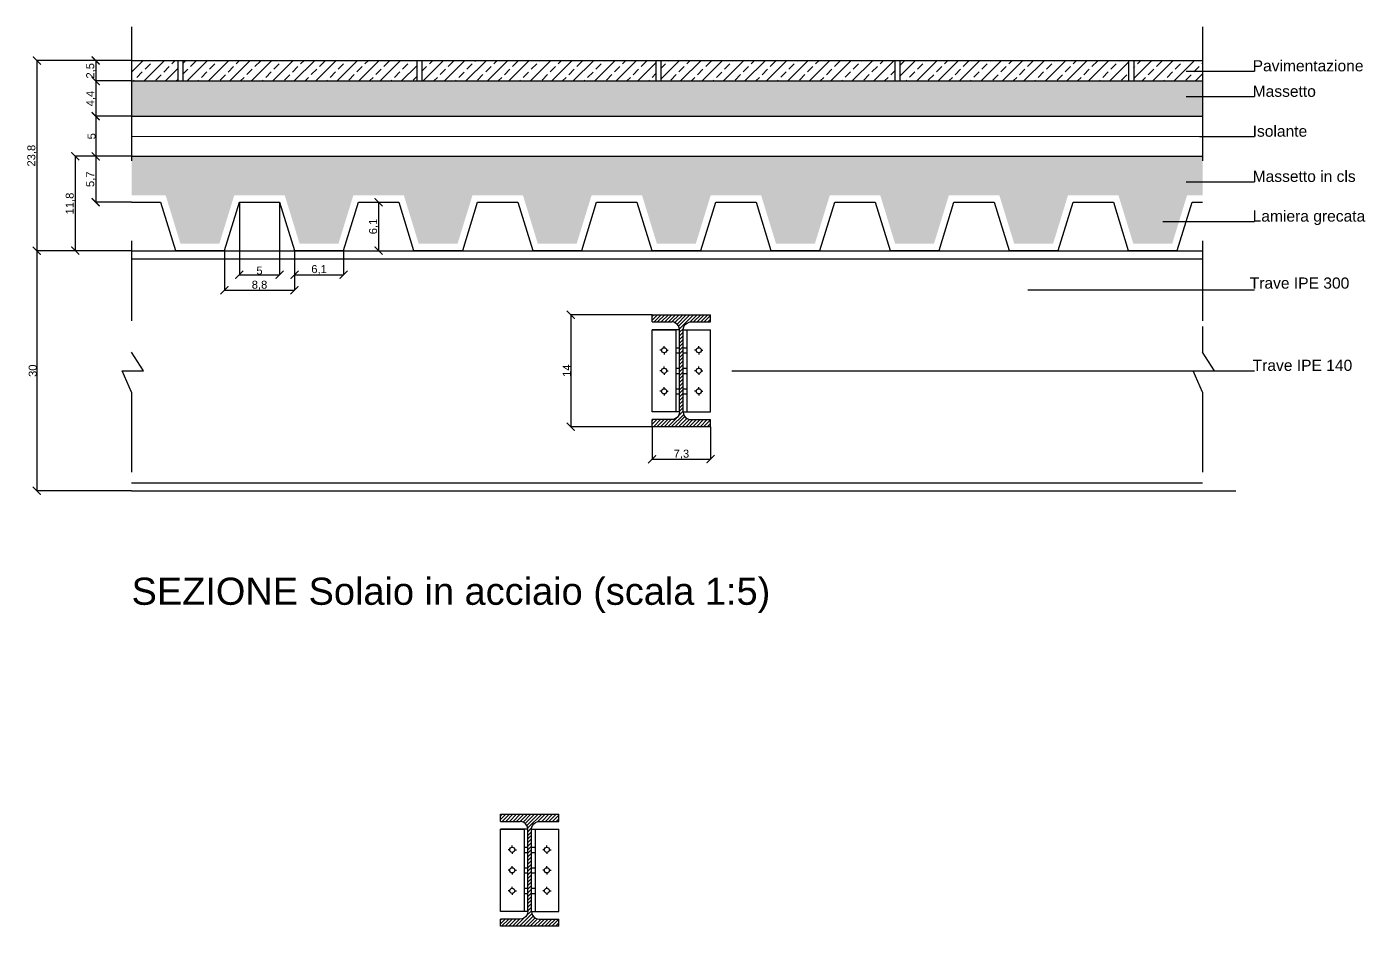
# Model space of a CAD drawing. Header units: millimetres. Extents: x 2459 to 3981, y 1231 to 4850.
# Drawn here: x 3879.39 to 3881.062, y 1245.414 to 1246.538 of the extents above; entities that cross this region are included whole.
import ezdxf

# ---------------------------------------------------------------- set-up
doc = ezdxf.new("R2010")
doc.units = ezdxf.units.MM
doc.linetypes.add('TRATTOPUNTO', pattern=[25.4, 12.7, -6.35, 0, -6.35])
doc.styles.get("Standard").update_dxf_attribs({"font": 'arial.ttf'})
doc.linetypes.add('ISOLAMENTO', pattern='A,0.00254,-2.54,[134,ltypeshp.shx,S=2.54,R=0,X=-2.54,Y=0],-5.08,[134,ltypeshp.shx,S=2.54,R=180,X=2.54,Y=0],-2.54', length=10.16254)
doc.dimstyles.new('sezione solai', dxfattribs={"dimtxt": 0.01, "dimasz": 0.01, "dimexe": 0, "dimexo": 0, "dimgap": 0, "dimtad": 3, "dimdec": 3, "dimlfac": 100, "dimrnd": 0.1, "dimtxsty": 'Standard', "dimblk": 'ARCHTICK', "dimcen": -2.5, "dimclrd": 256, "dimclre": 256, "dimclrt": 256, "dimadec": 0, "dimazin": 0, "dimtfac": 1, "dimtdec": 3, "dimtmove": 2, "dimatfit": 3, "dimldrblk": 'ARCHTICK', "dimfxl": 1, "dimfxlon": 1, "dimtfillclr": 256, "dimlwd": -1, "dimlwe": -1, "dimarcsym": 0})

# ---------------------------------------------------------------- blocks, each defined once
blk = doc.blocks.new('_ArchTick')
at = {"color": 0, "linetype": 'ByBlock', "const_width": 0.15}
blk.add_lwpolyline([(-0.5, -0.5), (0.5, 0.5)], dxfattribs=at)
blk = doc.blocks.new('*D575')
at = {"ltscale": 0.01, "transparency": 16777216}
for p, q in [((3879.5206, 1246.4959), (3879.4758, 1246.4959)), ((3879.4758, 1246.4959), (3879.4758, 1246.4704)), ((3879.5206, 1246.4704), (3879.4758, 1246.4704))]:
    blk.add_line(p, q, dxfattribs=at)
at = {"layer": 'Defpoints', "color": 0, "linetype": 'Continuous', "lineweight": -3, "ltscale": 0.01, "transparency": 16777216}
for p in [(3879.5206, 1246.4959), (3879.4758, 1246.4704), (3879.5206, 1246.4704)]:
    blk.add_point(p, dxfattribs=at)
at = {"linetype": 'Continuous', "ltscale": 0.01, "transparency": 16777216, "xscale": 0.01, "yscale": 0.01, "zscale": 0.01}
for p, rotation in [((3879.4758, 1246.4959), 90), ((3879.4758, 1246.4704), 270)]:
    blk.add_blockref('_ArchTick', p, dxfattribs=dict(at, rotation=rotation))
at = {"linetype": 'Continuous', "ltscale": 0.01, "transparency": 16777216, "insert": (3879.4698, 1246.4831), "char_height": 0.01, "attachment_point": 5, "rotation": 90}
blk.add_mtext('2,5', dxfattribs=at)
blk = doc.blocks.new('*D576')
at = {"ltscale": 0.01, "transparency": 16777216}
for p, q in [((3879.5206, 1246.4704), (3879.4758, 1246.4704)), ((3879.4758, 1246.4704), (3879.4758, 1246.4263)), ((3879.5206, 1246.4263), (3879.4758, 1246.4263))]:
    blk.add_line(p, q, dxfattribs=at)
at = {"layer": 'Defpoints', "color": 0, "linetype": 'Continuous', "lineweight": -3, "ltscale": 0.01, "transparency": 16777216}
for p in [(3879.5206, 1246.4704), (3879.4758, 1246.4263), (3879.5206, 1246.4263)]:
    blk.add_point(p, dxfattribs=at)
at = {"linetype": 'Continuous', "ltscale": 0.01, "transparency": 16777216, "xscale": 0.01, "yscale": 0.01, "zscale": 0.01}
for p, rotation in [((3879.4758, 1246.4704), 90), ((3879.4758, 1246.4263), 270)]:
    blk.add_blockref('_ArchTick', p, dxfattribs=dict(at, rotation=rotation))
at = {"linetype": 'Continuous', "ltscale": 0.01, "transparency": 16777216, "insert": (3879.4698, 1246.4484), "char_height": 0.01, "attachment_point": 5, "rotation": 90}
blk.add_mtext('4,4', dxfattribs=at)
blk = doc.blocks.new('*D577')
at = {"ltscale": 0.01, "transparency": 16777216}
for p, q in [((3879.5206, 1246.4263), (3879.4758, 1246.4263)), ((3879.4758, 1246.4263), (3879.4758, 1246.3762)), ((3879.5206, 1246.3762), (3879.4758, 1246.3762))]:
    blk.add_line(p, q, dxfattribs=at)
at = {"layer": 'Defpoints', "color": 0, "linetype": 'Continuous', "lineweight": -3, "ltscale": 0.01, "transparency": 16777216}
for p in [(3879.5206, 1246.4263), (3879.4758, 1246.3762), (3879.5206, 1246.3762)]:
    blk.add_point(p, dxfattribs=at)
at = {"linetype": 'Continuous', "ltscale": 0.01, "transparency": 16777216, "xscale": 0.01, "yscale": 0.01, "zscale": 0.01}
for p, rotation in [((3879.4758, 1246.4263), 90), ((3879.4758, 1246.3762), 270)]:
    blk.add_blockref('_ArchTick', p, dxfattribs=dict(at, rotation=rotation))
at = {"linetype": 'Continuous', "ltscale": 0.01, "transparency": 16777216, "insert": (3879.4707, 1246.4013), "char_height": 0.01, "attachment_point": 5, "rotation": 90}
blk.add_mtext('5', dxfattribs=at)
blk = doc.blocks.new('*D578')
at = {"ltscale": 0.01, "transparency": 16777216}
for p, q in [((3879.5206, 1246.3762), (3879.4758, 1246.3762)), ((3879.4758, 1246.3762), (3879.4758, 1246.3188)), ((3879.5206, 1246.3188), (3879.4758, 1246.3188))]:
    blk.add_line(p, q, dxfattribs=at)
at = {"layer": 'Defpoints', "color": 0, "linetype": 'Continuous', "lineweight": -3, "ltscale": 0.01, "transparency": 16777216}
for p in [(3879.5206, 1246.3762), (3879.4758, 1246.3188), (3879.5206, 1246.3188)]:
    blk.add_point(p, dxfattribs=at)
at = {"linetype": 'Continuous', "ltscale": 0.01, "transparency": 16777216, "xscale": 0.01, "yscale": 0.01, "zscale": 0.01}
for p, rotation in [((3879.4758, 1246.3762), 90), ((3879.4758, 1246.3188), 270)]:
    blk.add_blockref('_ArchTick', p, dxfattribs=dict(at, rotation=rotation))
at = {"linetype": 'Continuous', "ltscale": 0.01, "transparency": 16777216, "insert": (3879.4698, 1246.3475), "char_height": 0.01, "attachment_point": 5, "rotation": 90}
blk.add_mtext('5,7', dxfattribs=at)
blk = doc.blocks.new('*D579')
at = {"ltscale": 0.01, "transparency": 16777216}
for p, q in [((3879.5206, 1246.3762), (3879.4502, 1246.3762)), ((3879.4502, 1246.3762), (3879.4502, 1246.2582)), ((3879.5206, 1246.2582), (3879.4502, 1246.2582))]:
    blk.add_line(p, q, dxfattribs=at)
at = {"layer": 'Defpoints', "color": 0, "linetype": 'Continuous', "lineweight": -3, "ltscale": 0.01, "transparency": 16777216}
for p in [(3879.5206, 1246.3762), (3879.4502, 1246.2582), (3879.5206, 1246.2582)]:
    blk.add_point(p, dxfattribs=at)
at = {"linetype": 'Continuous', "ltscale": 0.01, "transparency": 16777216, "xscale": 0.01, "yscale": 0.01, "zscale": 0.01}
for p, rotation in [((3879.4502, 1246.3762), 90), ((3879.4502, 1246.2582), 270)]:
    blk.add_blockref('_ArchTick', p, dxfattribs=dict(at, rotation=rotation))
at = {"linetype": 'Continuous', "ltscale": 0.01, "transparency": 16777216, "insert": (3879.4442, 1246.3172), "char_height": 0.01, "attachment_point": 5, "rotation": 90}
blk.add_mtext('11,8', dxfattribs=at)
blk = doc.blocks.new('*D580')
at = {"ltscale": 0.01, "transparency": 16777216}
for p, q in [((3879.6553, 1246.3188), (3879.6553, 1246.2282)), ((3879.7056, 1246.3188), (3879.7056, 1246.2282)), ((3879.6553, 1246.2282), (3879.7056, 1246.2282))]:
    blk.add_line(p, q, dxfattribs=at)
at = {"layer": 'Defpoints', "color": 0, "linetype": 'Continuous', "lineweight": -3, "ltscale": 0.01, "transparency": 16777216}
for p in [(3879.6553, 1246.3188), (3879.7056, 1246.3188), (3879.7056, 1246.2282)]:
    blk.add_point(p, dxfattribs=at)
at = {"linetype": 'Continuous', "ltscale": 0.01, "transparency": 16777216, "xscale": 0.01, "yscale": 0.01, "zscale": 0.01, "rotation": 180}
blk.add_blockref('_ArchTick', (3879.6553, 1246.2282), dxfattribs=at)
at = {"linetype": 'Continuous', "ltscale": 0.01, "transparency": 16777216, "xscale": 0.01, "yscale": 0.01, "zscale": 0.01}
blk.add_blockref('_ArchTick', (3879.7056, 1246.2282), dxfattribs=at)
at = {"linetype": 'Continuous', "ltscale": 0.01, "transparency": 16777216, "insert": (3879.6805, 1246.2333), "char_height": 0.01, "attachment_point": 5}
blk.add_mtext('5', dxfattribs=at)
blk = doc.blocks.new('*D581')
at = {"ltscale": 0.01, "transparency": 16777216}
for p, q in [((3879.6367, 1246.2582), (3879.6367, 1246.2088)), ((3879.7243, 1246.2582), (3879.7243, 1246.2088)), ((3879.6367, 1246.2088), (3879.7243, 1246.2088))]:
    blk.add_line(p, q, dxfattribs=at)
at = {"layer": 'Defpoints', "color": 0, "linetype": 'Continuous', "lineweight": -3, "ltscale": 0.01, "transparency": 16777216}
for p in [(3879.6367, 1246.2582), (3879.7243, 1246.2582), (3879.7243, 1246.2088)]:
    blk.add_point(p, dxfattribs=at)
at = {"linetype": 'Continuous', "ltscale": 0.01, "transparency": 16777216, "xscale": 0.01, "yscale": 0.01, "zscale": 0.01, "rotation": 180}
blk.add_blockref('_ArchTick', (3879.6367, 1246.2088), dxfattribs=at)
at = {"linetype": 'Continuous', "ltscale": 0.01, "transparency": 16777216, "xscale": 0.01, "yscale": 0.01, "zscale": 0.01}
blk.add_blockref('_ArchTick', (3879.7243, 1246.2088), dxfattribs=at)
at = {"linetype": 'Continuous', "ltscale": 0.01, "transparency": 16777216, "insert": (3879.6805, 1246.2148), "char_height": 0.01, "attachment_point": 5}
blk.add_mtext('8,8', dxfattribs=at)
blk = doc.blocks.new('*D582')
at = {"ltscale": 0.01, "transparency": 16777216}
for p, q in [((3879.7243, 1246.2582), (3879.7243, 1246.2282)), ((3879.7856, 1246.2583), (3879.7856, 1246.2282)), ((3879.7243, 1246.2282), (3879.7856, 1246.2282))]:
    blk.add_line(p, q, dxfattribs=at)
at = {"layer": 'Defpoints', "color": 0, "linetype": 'Continuous', "lineweight": -3, "ltscale": 0.01, "transparency": 16777216}
for p in [(3879.7243, 1246.2582), (3879.7856, 1246.2583), (3879.7856, 1246.2282)]:
    blk.add_point(p, dxfattribs=at)
at = {"linetype": 'Continuous', "ltscale": 0.01, "transparency": 16777216, "xscale": 0.01, "yscale": 0.01, "zscale": 0.01, "rotation": 180}
blk.add_blockref('_ArchTick', (3879.7243, 1246.2282), dxfattribs=at)
at = {"linetype": 'Continuous', "ltscale": 0.01, "transparency": 16777216, "xscale": 0.01, "yscale": 0.01, "zscale": 0.01}
blk.add_blockref('_ArchTick', (3879.7856, 1246.2282), dxfattribs=at)
at = {"linetype": 'Continuous', "ltscale": 0.01, "transparency": 16777216, "insert": (3879.7549, 1246.2343), "char_height": 0.01, "attachment_point": 5}
blk.add_mtext('6,1', dxfattribs=at)
blk = doc.blocks.new('*D583')
at = {"ltscale": 0.01, "transparency": 16777216}
blk.add_line((3879.8293, 1246.3188), (3879.8293, 1246.2582), dxfattribs=at)
at = {"layer": 'Defpoints', "color": 0, "linetype": 'Continuous', "lineweight": -3, "ltscale": 0.01, "transparency": 16777216}
for p in [(3879.8293, 1246.3188), (3879.8293, 1246.2582), (3879.8293, 1246.2582)]:
    blk.add_point(p, dxfattribs=at)
at = {"linetype": 'Continuous', "ltscale": 0.01, "transparency": 16777216, "xscale": 0.01, "yscale": 0.01, "zscale": 0.01}
for p, rotation in [((3879.8293, 1246.3188), 90), ((3879.8293, 1246.2582), 270)]:
    blk.add_blockref('_ArchTick', p, dxfattribs=dict(at, rotation=rotation))
at = {"linetype": 'Continuous', "ltscale": 0.01, "transparency": 16777216, "insert": (3879.8233, 1246.2885), "char_height": 0.01, "attachment_point": 5, "rotation": 90}
blk.add_mtext('6,1', dxfattribs=at)
blk = doc.blocks.new('*D611')
at = {"ltscale": 0.01, "transparency": 16777216}
for p, q in [((3879.5206, 1246.4959), (3879.4022, 1246.4959)), ((3879.4022, 1246.4959), (3879.4022, 1246.2582)), ((3879.5206, 1246.2582), (3879.4022, 1246.2582))]:
    blk.add_line(p, q, dxfattribs=at)
at = {"layer": 'Defpoints', "color": 0, "linetype": 'Continuous', "lineweight": -3, "ltscale": 0.01, "transparency": 16777216}
for p in [(3879.5206, 1246.4959), (3879.4022, 1246.2582), (3879.5206, 1246.2582)]:
    blk.add_point(p, dxfattribs=at)
at = {"linetype": 'Continuous', "ltscale": 0.01, "transparency": 16777216, "xscale": 0.01, "yscale": 0.01, "zscale": 0.01}
for p, rotation in [((3879.4022, 1246.4959), 90), ((3879.4022, 1246.2582), 270)]:
    blk.add_blockref('_ArchTick', p, dxfattribs=dict(at, rotation=rotation))
at = {"linetype": 'Continuous', "ltscale": 0.01, "transparency": 16777216, "insert": (3879.3962, 1246.377), "char_height": 0.01, "attachment_point": 5, "rotation": 90}
blk.add_mtext('23,8', dxfattribs=at)
blk = doc.blocks.new('*D654')
at = {"ltscale": 0.01, "transparency": 16777216}
for p, q in [((3879.5206, 1246.2582), (3879.4022, 1246.2582)), ((3879.4022, 1246.2582), (3879.4022, 1245.9582)), ((3879.5206, 1245.9582), (3879.4022, 1245.9582))]:
    blk.add_line(p, q, dxfattribs=at)
at = {"layer": 'Defpoints', "color": 0, "linetype": 'Continuous', "lineweight": -3, "ltscale": 0.01, "transparency": 16777216}
for p in [(3879.5206, 1246.2582), (3879.4022, 1245.9582), (3879.5206, 1245.9582)]:
    blk.add_point(p, dxfattribs=at)
at = {"linetype": 'Continuous', "ltscale": 0.01, "transparency": 16777216, "xscale": 0.01, "yscale": 0.01, "zscale": 0.01}
for p, rotation in [((3879.4022, 1246.2582), 90), ((3879.4022, 1245.9582), 270)]:
    blk.add_blockref('_ArchTick', p, dxfattribs=dict(at, rotation=rotation))
at = {"linetype": 'Continuous', "lineweight": -3, "ltscale": 0.01, "transparency": 16777216, "insert": (3879.3971, 1246.1082), "char_height": 0.01, "attachment_point": 5, "rotation": 90}
blk.add_mtext('30', dxfattribs=at)
blk = doc.blocks.new('*D655')
at = {"ltscale": 0.01, "transparency": 16777216}
for p, q in [((3880.1712, 1246.1782), (3880.0695, 1246.1782)), ((3880.0695, 1246.1782), (3880.0695, 1246.0382)), ((3880.1712, 1246.0382), (3880.0695, 1246.0382))]:
    blk.add_line(p, q, dxfattribs=at)
at = {"layer": 'Defpoints', "color": 0, "linetype": 'Continuous', "lineweight": -3, "ltscale": 0.01, "transparency": 16777216}
for p in [(3880.1712, 1246.1782), (3880.0695, 1246.0382), (3880.1712, 1246.0382)]:
    blk.add_point(p, dxfattribs=at)
at = {"linetype": 'Continuous', "ltscale": 0.01, "transparency": 16777216, "xscale": 0.01, "yscale": 0.01, "zscale": 0.01}
for p, rotation in [((3880.0695, 1246.1782), 90), ((3880.0695, 1246.0382), 270)]:
    blk.add_blockref('_ArchTick', p, dxfattribs=dict(at, rotation=rotation))
at = {"linetype": 'Continuous', "lineweight": -3, "ltscale": 0.01, "transparency": 16777216, "insert": (3880.0645, 1246.1082), "char_height": 0.01, "attachment_point": 5, "rotation": 90}
blk.add_mtext('14', dxfattribs=at)
blk = doc.blocks.new('*D656')
at = {"ltscale": 0.01, "transparency": 16777216}
for p, q in [((3880.1712, 1246.0382), (3880.1712, 1245.9976)), ((3880.2442, 1246.0382), (3880.2442, 1245.9976)), ((3880.1712, 1245.9976), (3880.2442, 1245.9976))]:
    blk.add_line(p, q, dxfattribs=at)
at = {"layer": 'Defpoints', "color": 0, "linetype": 'Continuous', "lineweight": -3, "ltscale": 0.01, "transparency": 16777216}
for p in [(3880.1712, 1246.0382), (3880.2442, 1246.0382), (3880.2442, 1245.9976)]:
    blk.add_point(p, dxfattribs=at)
at = {"linetype": 'Continuous', "ltscale": 0.01, "transparency": 16777216, "xscale": 0.01, "yscale": 0.01, "zscale": 0.01, "rotation": 180}
blk.add_blockref('_ArchTick', (3880.1712, 1245.9976), dxfattribs=at)
at = {"linetype": 'Continuous', "ltscale": 0.01, "transparency": 16777216, "xscale": 0.01, "yscale": 0.01, "zscale": 0.01}
blk.add_blockref('_ArchTick', (3880.2442, 1245.9976), dxfattribs=at)
at = {"linetype": 'Continuous', "lineweight": -3, "ltscale": 0.01, "transparency": 16777216, "insert": (3880.2077, 1246.0036), "char_height": 0.01, "attachment_point": 5}
blk.add_mtext('7,3', dxfattribs=at)

msp = doc.modelspace()

# ---------------------------------------------------------------- hatches: boundary and pattern name
h = msp.add_hatch()
h.set_pattern_fill('ANSI33', color=256, scale=0.002987)
h.set_pattern_definition([(45, (77.630526, -6.834868), (-0.013410298715, 0.013410298715), []), (45, (77.643936, -6.834868), (-0.013410298715, 0.013410298715), [0.00948251316, -0.00474125658])])
h.paths.add_polyline_path([(3880.766651, 1246.495891), (3880.480842, 1246.495891), (3880.480842, 1246.470392), (3880.766651, 1246.470392)])
h.paths.add_polyline_path([(3880.859151, 1246.495891), (3880.773077, 1246.495891), (3880.773077, 1246.470392), (3880.859151, 1246.470392)])
h.paths.add_polyline_path([(3879.57843, 1246.495891), (3879.520602, 1246.495891), (3879.520602, 1246.470392), (3879.57843, 1246.470392)])
h.paths.add_polyline_path([(3879.877092, 1246.495891), (3879.584856, 1246.495891), (3879.584856, 1246.470392), (3879.877092, 1246.470392)])
h.paths.add_polyline_path([(3880.175754, 1246.495891), (3879.883518, 1246.495891), (3879.883518, 1246.470392), (3880.175754, 1246.470392)])
h.paths.add_polyline_path([(3880.474415, 1246.495891), (3880.18218, 1246.495891), (3880.18218, 1246.470392), (3880.474415, 1246.470392)])
h = msp.add_hatch()
h.set_pattern_fill('AR-SAND', color=256, scale=0.000358394)
h.set_pattern_definition([(37.5, (-1246.624722, -560.887278), (-0.000573441933, 0.017540286475), [0, -0.0138368832, 0, -0.015475461476, 0, -0.01479272053]), (7.5, (-1246.624722, -560.887278), (0.01611065366, 0.02569059571), [0, -0.00746463436, 0, -0.012471401307, 0, -0.004779186632]), (327.5, (-1246.635919, -560.887278), (0.028348707627, 5.1507865e-05), [0, -0.004551606316, 0, -0.01638578274, 0, -0.021392549687]), (317.5, (-1246.63592, -560.887278), (0.02736542025, 0.0079896576), [0, -0.00227580316, 0, -0.010741790907, 0, -0.012289337054])])
h.paths.add_polyline_path([(3880.859151, 1246.470392), (3879.520602, 1246.470392), (3879.520602, 1246.426349), (3880.859151, 1246.426349)])
at = {"linetype": 'Continuous', "ltscale": 0.01}
h = msp.add_hatch(dxfattribs=at)
h.set_pattern_fill('AR-CONC', color=256, scale=0.0003)
h.set_pattern_definition([(50, (77.630526, -6.80363), (0.0546554007, -0.00478172566), [0.005715, -0.062865]), (355, (77.630526, -6.80363), (-0.0105730264, 0.0573170536), [0.004572, -0.05029217525]), (100.4514447, (77.63508, -6.804026), (0.0440823741, 0.0525353256), [0.00485700264, -0.0534270734]), (46.1842, (77.630526, -6.78839), (0.0813237123, -0.0126126984), [0.0085725, -0.0942975]), (96.6355576, (77.6373, -6.78944), (0.0712212402, 0.0742278374), [0.007285507, -0.0801406824]), (351.1841512, (77.63053, -6.78839), (0.0712212402, 0.0742278374), [0.0068579901, -0.0754379196]), (21, (77.638146, -6.7922), (0.0454843174, -0.03067955946), [0.005715, -0.062865]), (326, (77.638146, -6.7922), (0.0185406085, 0.0552563898), [0.004572, -0.050292]), (71.451445, (77.641936, -6.794754), (0.0640249258, 0.0245768307), [0.00485700264, -0.0534269813]), (37.5, (77.630526, -6.803628), (0.000926580975, 0.02536651166), [0, -0.0496824, 0, -0.051054, 0, -0.0504825]), (7.5, (77.630526, -6.803628), (0.02004589875, 0.03005417245), [0, -0.0291084, 0, -0.0485394, 0, -0.0192405]), (327.5, (77.613533, -6.803628), (0.04067717855, -0.0017186232), [0, -0.01905, 0, -0.059436, 0, -0.078867]), (317.5, (77.605913, -6.803628), (0.0444387544, 0.0076279473), [0, -0.024765, 0, -0.0394716, 0, -0.056007])])
h.paths.add_polyline_path([(3880.859151, 1246.376199), (3879.520602, 1246.376199), (3879.520602, 1246.327442), (3879.563169, 1246.327442), (3879.581756, 1246.266956), (3879.630344, 1246.266956), (3879.648932, 1246.327442), (3879.712017, 1246.327442), (3879.730604, 1246.266956), (3879.779192, 1246.266956), (3879.797779, 1246.327442), (3879.860864, 1246.327442), (3879.879452, 1246.266956), (3879.92804, 1246.266956), (3879.946627, 1246.327442), (3880.009712, 1246.327442), (3880.028299, 1246.266956), (3880.076888, 1246.266956), (3880.095475, 1246.327442), (3880.15856, 1246.327442), (3880.177147, 1246.266956), (3880.225735, 1246.266956), (3880.244322, 1246.327442), (3880.307407, 1246.327442), (3880.325995, 1246.266956), (3880.374583, 1246.266956), (3880.39317, 1246.327442), (3880.456255, 1246.327442), (3880.474842, 1246.266956), (3880.523431, 1246.266956), (3880.542018, 1246.327442), (3880.605103, 1246.327442), (3880.62369, 1246.266956), (3880.672278, 1246.266956), (3880.690865, 1246.327442), (3880.75395, 1246.327442), (3880.772538, 1246.266956), (3880.821126, 1246.266956), (3880.839713, 1246.327442), (3880.859151, 1246.327442)])
at = {"linetype": 'Continuous', "lineweight": -3, "ltscale": 0.01, "transparency": 33554559}
h = msp.add_hatch(dxfattribs=at)
h.set_pattern_fill('ANSI31', color=256, scale=0.001)
h.set_pattern_definition([(45, (0.189683, 0.6243747), (-0.0022450640303, 0.0022450640303), [])])
h.paths.add_polyline_path([(3880.205461, 1246.159385), (3880.205128, 1246.161911), (3880.204153, 1246.164266), (3880.202601, 1246.166287), (3880.200579, 1246.167839), (3880.198225, 1246.168814), (3880.195814, 1246.169262), (3880.171245, 1246.169262), (3880.171245, 1246.178207), (3880.244245, 1246.178207), (3880.244245, 1246.169262), (3880.219675, 1246.169262), (3880.217264, 1246.168814), (3880.21491, 1246.167839), (3880.212888, 1246.166287), (3880.211337, 1246.164266), (3880.210361, 1246.161911), (3880.210029, 1246.159385), (3880.210029, 1246.056798), (3880.210361, 1246.054271), (3880.211337, 1246.051917), (3880.212888, 1246.049895), (3880.21491, 1246.048343), (3880.217264, 1246.047368), (3880.219791, 1246.047151), (3880.244245, 1246.047151), (3880.244245, 1246.038207), (3880.171245, 1246.038207), (3880.171245, 1246.047151), (3880.195698, 1246.047151), (3880.198225, 1246.047368), (3880.200579, 1246.048343), (3880.202601, 1246.049895), (3880.204153, 1246.051917), (3880.205128, 1246.054271), (3880.205461, 1246.056798)])
h = msp.add_hatch(dxfattribs=at)
h.set_pattern_fill('ANSI31', color=256, scale=0.001)
h.set_pattern_definition([(45, (0, 0), (-0.0022450640303, 0.0022450640303), [])])
h.paths.add_polyline_path([(3880.015778, 1245.53501), (3880.015445, 1245.537537), (3880.01447, 1245.539891), (3880.012918, 1245.541913), (3880.010896, 1245.543464), (3880.008542, 1245.544439), (3880.006131, 1245.544887), (3879.981562, 1245.544887), (3879.981562, 1245.553832), (3880.054562, 1245.553832), (3880.054562, 1245.544887), (3880.029992, 1245.544887), (3880.027581, 1245.544439), (3880.025227, 1245.543464), (3880.023205, 1245.541913), (3880.021654, 1245.539891), (3880.020678, 1245.537537), (3880.020346, 1245.53501), (3880.020346, 1245.432423), (3880.020678, 1245.429896), (3880.021654, 1245.427542), (3880.023205, 1245.42552), (3880.025227, 1245.423969), (3880.027581, 1245.422994), (3880.030108, 1245.422777), (3880.054562, 1245.422777), (3880.054562, 1245.413832), (3879.981562, 1245.413832), (3879.981562, 1245.422777), (3880.006015, 1245.422777), (3880.008542, 1245.422994), (3880.010896, 1245.423969), (3880.012918, 1245.42552), (3880.01447, 1245.427542), (3880.015445, 1245.429896), (3880.015778, 1245.432423)])

# ---------------------------------------------------------------- linework, layer by layer
at = {"linetype": 'TRATTOPUNTO', "ltscale": 0.003}
for p, q in [((3879.520602, 1246.538129), (3879.520602, 1246.470392)), ((3880.859151, 1246.538129), (3880.859151, 1246.470392)), ((3879.520602, 1246.470392), (3879.520602, 1246.131464)), ((3880.859151, 1246.470392), (3880.859151, 1246.163482)), ((3880.859151, 1246.163482), (3880.859151, 1246.131464)), ((3879.520602, 1246.08159), (3879.520602, 1245.94398)), ((3880.859151, 1246.08159), (3880.859151, 1245.949322))]:
    msp.add_line(p, q, dxfattribs=at)
for p, q in [((3879.520602, 1246.495891), (3880.859151, 1246.495891)), ((3879.57843, 1246.495891), (3879.57843, 1246.470392)), ((3879.584856, 1246.495891), (3879.584856, 1246.470392)), ((3879.877092, 1246.495891), (3879.877092, 1246.470392)), ((3879.883518, 1246.495891), (3879.883518, 1246.470392)), ((3880.175754, 1246.495891), (3880.175754, 1246.470392)), ((3880.18218, 1246.495891), (3880.18218, 1246.470392)), ((3880.474415, 1246.495891), (3880.474415, 1246.470392)), ((3880.480842, 1246.495891), (3880.480842, 1246.470392)), ((3880.766651, 1246.495891), (3880.766651, 1246.470392)), ((3880.773077, 1246.495891), (3880.773077, 1246.470392)), ((3880.838465, 1246.482588), (3880.924124, 1246.482588)), ((3879.520602, 1246.470392), (3880.859151, 1246.470392)), ((3879.520602, 1246.470392), (3880.859151, 1246.470392)), ((3880.838465, 1246.450764), (3880.924124, 1246.450764)), ((3879.520602, 1246.426349), (3880.859151, 1246.426349)), ((3880.855301, 1246.400899), (3880.924124, 1246.400899)), ((3879.520602, 1246.376199), (3880.859151, 1246.376199)), ((3880.838465, 1246.344435), (3880.924124, 1246.344435)), ((3880.80931, 1246.294753), (3880.924124, 1246.294753)), ((3879.520602, 1246.258207), (3880.859151, 1246.258207)), ((3880.640616, 1246.209285), (3880.924124, 1246.209285)), ((3880.270623, 1246.108207), (3880.924124, 1246.108207)), ((3879.520602, 1245.968207), (3880.859151, 1245.968207))]:
    msp.add_line(p, q)
at = {"linetype": 'ISOLAMENTO', "ltscale": 0.0005}
msp.add_line((3879.520602, 1246.401275), (3880.859151, 1246.400899), dxfattribs=at)
at = {"linetype": 'Continuous', "lineweight": -3, "ltscale": 0.01}
for p, q in [((3879.520602, 1246.258207), (3879.520602, 1246.248207)), ((3879.520602, 1246.248207), (3880.859151, 1246.248207)), ((3880.171245, 1246.178207), (3880.244245, 1246.178207)), ((3880.171245, 1246.169262), (3880.171245, 1246.178207)), ((3880.244245, 1246.169262), (3880.244245, 1246.178207)), ((3880.171245, 1246.169262), (3880.195814, 1246.169262)), ((3880.205461, 1246.159385), (3880.171245, 1246.159385)), ((3880.171245, 1246.056798), (3880.171245, 1246.159385)), ((3880.171245, 1246.159385), (3880.200892, 1246.159385)), ((3880.200892, 1246.159385), (3880.200892, 1246.056798)), ((3880.205461, 1246.056798), (3880.205461, 1246.159385)), ((3880.210029, 1246.056798), (3880.210029, 1246.159385)), ((3880.210029, 1246.159385), (3880.244245, 1246.159385)), ((3880.214597, 1246.159385), (3880.214597, 1246.056798)), ((3880.219675, 1246.169262), (3880.244245, 1246.169262)), ((3880.244245, 1246.056798), (3880.244245, 1246.159385)), ((3879.535464, 1246.108207), (3879.520602, 1246.131464)), ((3880.182862, 1246.133738), (3880.180888, 1246.133738)), ((3880.186068, 1246.136945), (3880.186068, 1246.138918)), ((3880.186068, 1246.130531), (3880.186068, 1246.128557)), ((3880.189275, 1246.133738), (3880.191249, 1246.133738)), ((3880.200892, 1246.136945), (3880.205461, 1246.136945)), ((3880.200892, 1246.130531), (3880.205461, 1246.130531)), ((3880.210029, 1246.136945), (3880.214597, 1246.136945)), ((3880.210029, 1246.130531), (3880.214597, 1246.130531)), ((3880.226214, 1246.133738), (3880.22424, 1246.133738)), ((3880.229421, 1246.136945), (3880.229421, 1246.138918)), ((3880.229421, 1246.130531), (3880.229421, 1246.128557)), ((3880.232628, 1246.133738), (3880.234601, 1246.133738)), ((3880.874013, 1246.108207), (3880.859151, 1246.131464)), ((3879.520602, 1246.08159), (3879.508874, 1246.108207)), ((3879.508874, 1246.108207), (3879.535464, 1246.108207)), ((3880.182862, 1246.108091), (3880.180888, 1246.108091)), ((3880.186068, 1246.111298), (3880.186068, 1246.113272)), ((3880.189275, 1246.108091), (3880.191249, 1246.108091)), ((3880.200892, 1246.111298), (3880.205461, 1246.111298)), ((3880.210029, 1246.111298), (3880.214597, 1246.111298)), ((3880.226214, 1246.108091), (3880.22424, 1246.108091)), ((3880.229421, 1246.111298), (3880.229421, 1246.113272)), ((3880.232628, 1246.108091), (3880.234601, 1246.108091)), ((3880.859151, 1246.08159), (3880.847423, 1246.108207)), ((3880.847423, 1246.108207), (3880.874013, 1246.108207)), ((3880.186068, 1246.104884), (3880.186068, 1246.102911)), ((3880.200892, 1246.104884), (3880.205461, 1246.104884)), ((3880.210029, 1246.104884), (3880.214597, 1246.104884)), ((3880.229421, 1246.104884), (3880.229421, 1246.102911)), ((3880.182862, 1246.082445), (3880.180888, 1246.082445)), ((3880.186068, 1246.085652), (3880.186068, 1246.087625)), ((3880.186068, 1246.079238), (3880.186068, 1246.077264)), ((3880.189275, 1246.082445), (3880.191249, 1246.082445)), ((3880.200892, 1246.085652), (3880.205461, 1246.085652)), ((3880.200892, 1246.079238), (3880.205461, 1246.079238)), ((3880.210029, 1246.085652), (3880.214597, 1246.085652)), ((3880.210029, 1246.079238), (3880.214597, 1246.079238)), ((3880.226214, 1246.082445), (3880.22424, 1246.082445)), ((3880.229421, 1246.085652), (3880.229421, 1246.087625)), ((3880.229421, 1246.079238), (3880.229421, 1246.077264)), ((3880.232628, 1246.082445), (3880.234601, 1246.082445)), ((3880.205461, 1246.056798), (3880.171245, 1246.056798)), ((3880.210029, 1246.056798), (3880.244245, 1246.056798)), ((3880.195698, 1246.047151), (3880.171245, 1246.047151)), ((3880.171245, 1246.038207), (3880.171245, 1246.047151)), ((3880.219791, 1246.047151), (3880.244245, 1246.047151)), ((3880.244245, 1246.038207), (3880.244245, 1246.047151)), ((3880.244245, 1246.038207), (3880.171245, 1246.038207)), ((3879.520602, 1245.958207), (3880.900657, 1245.958207)), ((3879.981562, 1245.553832), (3880.054562, 1245.553832)), ((3879.981562, 1245.544887), (3879.981562, 1245.553832)), ((3879.981562, 1245.544887), (3880.006131, 1245.544887)), ((3880.029992, 1245.544887), (3880.054562, 1245.544887)), ((3880.054562, 1245.544887), (3880.054562, 1245.553832)), ((3880.015778, 1245.53501), (3879.981562, 1245.53501)), ((3879.981562, 1245.432423), (3879.981562, 1245.53501)), ((3879.981562, 1245.53501), (3880.011209, 1245.53501)), ((3880.011209, 1245.53501), (3880.011209, 1245.432423)), ((3880.015778, 1245.432423), (3880.015778, 1245.53501)), ((3880.020346, 1245.432423), (3880.020346, 1245.53501)), ((3880.020346, 1245.53501), (3880.054562, 1245.53501)), ((3880.024914, 1245.53501), (3880.024914, 1245.432423)), ((3880.054562, 1245.432423), (3880.054562, 1245.53501)), ((3879.993179, 1245.509363), (3879.991205, 1245.509363)), ((3879.996386, 1245.51257), (3879.996386, 1245.514544)), ((3879.996386, 1245.506156), (3879.996386, 1245.504183)), ((3879.999592, 1245.509363), (3880.001566, 1245.509363)), ((3880.011209, 1245.51257), (3880.015778, 1245.51257)), ((3880.011209, 1245.506156), (3880.015778, 1245.506156)), ((3880.020346, 1245.51257), (3880.024914, 1245.51257)), ((3880.020346, 1245.506156), (3880.024914, 1245.506156)), ((3880.036531, 1245.509363), (3880.034557, 1245.509363)), ((3880.039738, 1245.51257), (3880.039738, 1245.514544)), ((3880.039738, 1245.506156), (3880.039738, 1245.504183)), ((3880.042945, 1245.509363), (3880.044918, 1245.509363)), ((3879.996386, 1245.486923), (3879.996386, 1245.488897)), ((3880.039738, 1245.486923), (3880.039738, 1245.488897)), ((3879.993179, 1245.483717), (3879.991205, 1245.483717)), ((3879.996386, 1245.48051), (3879.996386, 1245.478536)), ((3879.999592, 1245.483717), (3880.001566, 1245.483717)), ((3880.011209, 1245.486923), (3880.015778, 1245.486923)), ((3880.011209, 1245.48051), (3880.015778, 1245.48051)), ((3880.020346, 1245.486923), (3880.024914, 1245.486923)), ((3880.020346, 1245.48051), (3880.024914, 1245.48051)), ((3880.036531, 1245.483717), (3880.034557, 1245.483717)), ((3880.039738, 1245.48051), (3880.039738, 1245.478536)), ((3880.042945, 1245.483717), (3880.044918, 1245.483717)), ((3879.993179, 1245.45807), (3879.991205, 1245.45807)), ((3879.996386, 1245.461277), (3879.996386, 1245.46325)), ((3879.996386, 1245.454863), (3879.996386, 1245.452889)), ((3879.999592, 1245.45807), (3880.001566, 1245.45807)), ((3880.011209, 1245.461277), (3880.015778, 1245.461277)), ((3880.011209, 1245.454863), (3880.015778, 1245.454863)), ((3880.020346, 1245.461277), (3880.024914, 1245.461277)), ((3880.020346, 1245.454863), (3880.024914, 1245.454863)), ((3880.036531, 1245.45807), (3880.034557, 1245.45807)), ((3880.039738, 1245.461277), (3880.039738, 1245.46325)), ((3880.039738, 1245.454863), (3880.039738, 1245.452889)), ((3880.042945, 1245.45807), (3880.044918, 1245.45807)), ((3880.015778, 1245.432423), (3879.981562, 1245.432423)), ((3880.006015, 1245.422777), (3879.981562, 1245.422777)), ((3879.981562, 1245.413832), (3879.981562, 1245.422777)), ((3880.020346, 1245.432423), (3880.054562, 1245.432423)), ((3880.030108, 1245.422777), (3880.054562, 1245.422777)), ((3880.054562, 1245.413832), (3880.054562, 1245.422777)), ((3880.054562, 1245.413832), (3879.981562, 1245.413832))]:
    msp.add_line(p, q, dxfattribs=at)
at = {"color": 7, "linetype": 'Continuous'}
for p, q in [((3880.198225, 1246.168814), (3880.195814, 1246.169262)), ((3880.200579, 1246.167839), (3880.198225, 1246.168814)), ((3880.202601, 1246.166287), (3880.200579, 1246.167839)), ((3880.204153, 1246.164266), (3880.202601, 1246.166287)), ((3880.205128, 1246.161911), (3880.204153, 1246.164266)), ((3880.205461, 1246.159385), (3880.205128, 1246.161911)), ((3880.210029, 1246.159385), (3880.210361, 1246.161911)), ((3880.210361, 1246.161911), (3880.211337, 1246.164266)), ((3880.211337, 1246.164266), (3880.212888, 1246.166287)), ((3880.212888, 1246.166287), (3880.21491, 1246.167839)), ((3880.21491, 1246.167839), (3880.217264, 1246.168814)), ((3880.217264, 1246.168814), (3880.219675, 1246.169262)), ((3880.205461, 1246.056798), (3880.205128, 1246.054271)), ((3880.210029, 1246.056798), (3880.210361, 1246.054271)), ((3880.198225, 1246.047368), (3880.195698, 1246.047151)), ((3880.200579, 1246.048343), (3880.198225, 1246.047368)), ((3880.202601, 1246.049895), (3880.200579, 1246.048343)), ((3880.204153, 1246.051917), (3880.202601, 1246.049895)), ((3880.205128, 1246.054271), (3880.204153, 1246.051917)), ((3880.210361, 1246.054271), (3880.211337, 1246.051917)), ((3880.211337, 1246.051917), (3880.212888, 1246.049895)), ((3880.212888, 1246.049895), (3880.21491, 1246.048343)), ((3880.21491, 1246.048343), (3880.217264, 1246.047368)), ((3880.217264, 1246.047368), (3880.219791, 1246.047151)), ((3880.008542, 1245.544439), (3880.006131, 1245.544887)), ((3880.010896, 1245.543464), (3880.008542, 1245.544439)), ((3880.012918, 1245.541913), (3880.010896, 1245.543464)), ((3880.01447, 1245.539891), (3880.012918, 1245.541913)), ((3880.015445, 1245.537537), (3880.01447, 1245.539891)), ((3880.015778, 1245.53501), (3880.015445, 1245.537537)), ((3880.020346, 1245.53501), (3880.020678, 1245.537537)), ((3880.020678, 1245.537537), (3880.021654, 1245.539891)), ((3880.021654, 1245.539891), (3880.023205, 1245.541913)), ((3880.023205, 1245.541913), (3880.025227, 1245.543464)), ((3880.025227, 1245.543464), (3880.027581, 1245.544439)), ((3880.027581, 1245.544439), (3880.029992, 1245.544887)), ((3880.008542, 1245.422994), (3880.006015, 1245.422777)), ((3880.010896, 1245.423969), (3880.008542, 1245.422994)), ((3880.012918, 1245.42552), (3880.010896, 1245.423969)), ((3880.01447, 1245.427542), (3880.012918, 1245.42552)), ((3880.015445, 1245.429896), (3880.01447, 1245.427542)), ((3880.015778, 1245.432423), (3880.015445, 1245.429896)), ((3880.020346, 1245.432423), (3880.020678, 1245.429896)), ((3880.020678, 1245.429896), (3880.021654, 1245.427542)), ((3880.021654, 1245.427542), (3880.023205, 1245.42552)), ((3880.023205, 1245.42552), (3880.025227, 1245.423969)), ((3880.025227, 1245.423969), (3880.027581, 1245.422994)), ((3880.027581, 1245.422994), (3880.030108, 1245.422777))]:
    msp.add_line(p, q, dxfattribs=at)
for points in [[(3879.520602, 1246.318817), (3879.556796, 1246.318817), (3879.575384, 1246.258331), (3879.636717, 1246.258331), (3879.655304, 1246.318817), (3879.705644, 1246.318817), (3879.724231, 1246.258331), (3879.785565, 1246.258331), (3879.804152, 1246.318817), (3879.854492, 1246.318817), (3879.873079, 1246.258331), (3879.934412, 1246.258331), (3879.953, 1246.318817), (3880.003339, 1246.318817), (3880.021927, 1246.258331), (3880.08326, 1246.258331), (3880.101847, 1246.318817), (3880.152187, 1246.318817), (3880.170774, 1246.258331), (3880.232108, 1246.258331), (3880.250695, 1246.318817), (3880.301035, 1246.318817), (3880.319622, 1246.258331), (3880.380956, 1246.258331), (3880.399543, 1246.318817), (3880.449883, 1246.318817), (3880.46847, 1246.258331), (3880.516142, 1246.258331)], [(3880.46847, 1246.258331), (3880.46847, 1246.258331), (3880.46847, 1246.258331), (3880.529803, 1246.258331), (3880.54839, 1246.318817), (3880.59873, 1246.318817), (3880.617317, 1246.258331), (3880.678651, 1246.258331), (3880.697238, 1246.318817), (3880.747578, 1246.318817), (3880.766165, 1246.258331), (3880.827499, 1246.258331), (3880.846086, 1246.318817), (3880.859151, 1246.318817)]]:
    msp.add_lwpolyline(points)
at = {"linetype": 'Continuous', "lineweight": -3, "ltscale": 0.01}
for centre in [(3880.186068, 1246.133738), (3880.229421, 1246.133738), (3880.186068, 1246.108091), (3880.229421, 1246.108091), (3880.186068, 1246.082445), (3880.229421, 1246.082445), (3879.996386, 1245.509363), (3880.039738, 1245.509363), (3879.996386, 1245.483717), (3880.039738, 1245.483717), (3879.996386, 1245.45807), (3880.039738, 1245.45807)]:
    msp.add_circle(centre, 0.003207, dxfattribs=at)

# ---------------------------------------------------------------- texts
for s, height, p in [('Pavimentazione', 0.01393755, (3880.921682, 1246.482385)), ('Massetto', 0.0139376, (3880.921682, 1246.450561)), ('Isolante', 0.0139376, (3880.921682, 1246.400696)), ('Massetto in cls', 0.01393755, (3880.921682, 1246.344231)), ('Lamiera grecata', 0.01393755, (3880.921682, 1246.294549)), ('Trave IPE 300 ', 0.01393755, (3880.918019, 1246.210791)), ('Trave IPE 140 ', 0.01393755, (3880.921682, 1246.108003))]:
    msp.add_text(s, height=height).set_placement(p)
at = {"insert": (3879.520602, 1245.849529), "char_height": 0.03393438, "attachment_point": 1}
msp.add_mtext_dynamic_manual_height_columns('{\\C0;SEZIONE Solaio in acciaio (scala 1:5)}', width=1.18980315, gutter_width=0.84836, heights=[0.083071], dxfattribs=at)

# ---------------------------------------------------------------- dimensions: what is measured, and where the dimension line sits
at = {"linetype": 'Continuous', "ltscale": 0.01}
for base, p1, p2, picture, middle in [((3879.402195, 1246.258207), (3879.520602, 1246.495891), (3879.520602, 1246.258207), '*D611', (3879.396186, 1246.377049)), ((3879.475814, 1246.470392), (3879.520602, 1246.495891), (3879.520602, 1246.470392), '*D575', (3879.469805, 1246.483142)), ((3879.475814, 1246.426349), (3879.520602, 1246.470392), (3879.520602, 1246.426349), '*D576', (3879.469825, 1246.448371)), ((3879.450224, 1246.258207), (3879.520602, 1246.376199), (3879.520602, 1246.258207), '*D579', (3879.444214, 1246.317203)), ((3879.475814, 1246.318817), (3879.520602, 1246.376199), (3879.520602, 1246.318817), '*D578', (3879.469825, 1246.347508)), ((3879.829322, 1246.258207), (3879.829322, 1246.318817), (3879.829322, 1246.258207), '*D583', (3879.823312, 1246.288512))]:
    dim = msp.add_linear_dim(base=base, p1=p1, p2=p2, angle=90, dimstyle='sezione solai', dxfattribs=at)
    dim.commit()
    dim.dimension.update_dxf_attribs({"geometry": picture, "text_midpoint": middle})
dim = msp.add_aligned_dim(p1=(3879.520602, 1246.426349), p2=(3879.520602, 1246.376199), distance=-0.044788, dimstyle='sezione solai', dxfattribs=at)
dim.commit()
dim.dimension.update_dxf_attribs({"geometry": '*D577', "text_midpoint": (3879.470729, 1246.401274)})
for base, p1, p2, picture, middle in [((3879.705644, 1246.228246), (3879.655304, 1246.318817), (3879.705644, 1246.318817), '*D580', (3879.680474, 1246.233331)), ((3879.724269, 1246.208805), (3879.636679, 1246.258207), (3879.724269, 1246.258207), '*D581', (3879.680474, 1246.214815)), ((3879.785565, 1246.228246), (3879.724269, 1246.258207), (3879.785565, 1246.258331), '*D582', (3879.754917, 1246.234255))]:
    dim = msp.add_linear_dim(base=base, p1=p1, p2=p2, dimstyle='sezione solai', dxfattribs=at)
    dim.commit()
    dim.dimension.update_dxf_attribs({"geometry": picture, "text_midpoint": middle})
at = {"linetype": 'Continuous', "lineweight": -3, "ltscale": 0.01}
for base, p1, p2, picture, middle in [((3879.402195, 1245.958207), (3879.520602, 1246.258207), (3879.520602, 1245.958207), '*D654', (3879.397086, 1246.108207)), ((3880.069523, 1246.038207), (3880.171245, 1246.178207), (3880.171245, 1246.038207), '*D655', (3880.064502, 1246.108207))]:
    dim = msp.add_linear_dim(base=base, p1=p1, p2=p2, angle=90, dimstyle='sezione solai', dxfattribs=at)
    dim.commit()
    dim.dimension.update_dxf_attribs({"geometry": picture, "text_midpoint": middle})
dim = msp.add_linear_dim(base=(3880.244245, 1245.997552), p1=(3880.171245, 1246.038207), p2=(3880.244245, 1246.038207), dimstyle='sezione solai', dxfattribs=at)
dim.commit()
dim.dimension.update_dxf_attribs({"geometry": '*D656', "text_midpoint": (3880.207745, 1246.003562)})

doc.saveas('drawing.dxf')
